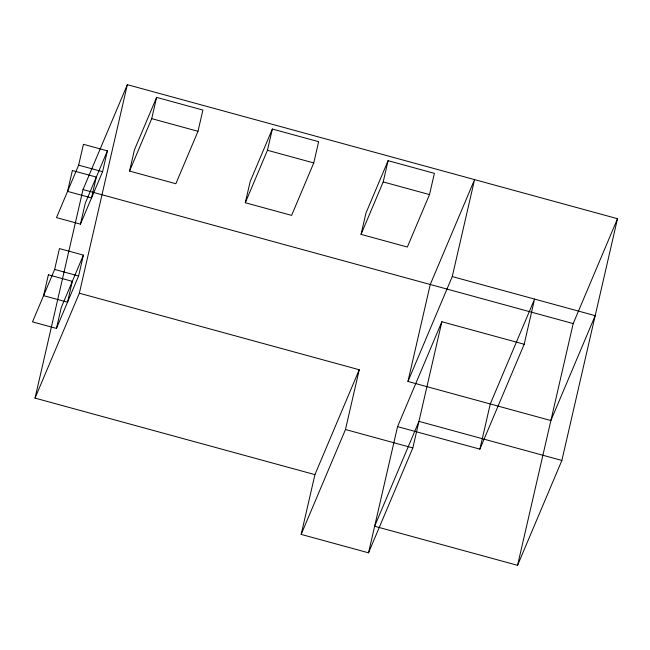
<?xml version="1.0" encoding="UTF-8"?>
<svg xmlns="http://www.w3.org/2000/svg" width="650" height="650" viewBox="0 0 650 650"><rect width="100%" height="100%" fill="white"/><g stroke="black" fill="none" stroke-linecap="round" stroke-linejoin="round"><path stroke-width="0.97" d="M54.649 269.433L59.451 248.576L83.395 255.125L78.601 275.982L56.444 328.421L32.5 321.872L54.649 269.433L78.601 275.982M78.642 165.157L83.444 144.308L107.388 150.849L102.594 171.706L80.438 224.153L56.493 217.604L78.642 165.157L102.594 171.706M35.035 398.101L79.341 293.215L359.231 369.744L314.925 474.63L35.035 398.101L83.021 189.556L127.327 84.671L617.5 218.693L561.876 460.444L517.571 565.329L374.636 526.248L418.941 421.363L561.876 460.444M56.444 328.421L61.246 307.572L83.395 255.125M80.438 224.153L85.239 203.296L107.388 150.849M79.341 293.215L127.327 84.671M129.561 171.08L134.444 149.825L156.601 97.386L202.898 110.045L198.006 131.3L175.857 183.739L129.561 171.08L151.71 118.641L156.601 97.386M245.302 202.727L250.193 181.472L272.35 129.033L318.646 141.692L313.755 162.939L291.606 215.386L245.302 202.727L267.459 150.28L272.35 129.033M361.051 234.374L365.942 213.119L388.091 160.68L434.395 173.339L429.504 194.586L407.347 247.033L361.051 234.374L383.199 181.927L388.091 160.68M368.526 552.817L397.556 426.628L479.879 449.134L490.271 403.967L534.576 299.081L524.184 344.248L441.862 321.742L412.831 447.931L368.526 552.817L301.169 534.398L314.925 474.63M301.169 534.398L345.475 429.512L359.231 369.744M407.948 381.461L430.259 284.497L474.565 179.611L452.254 276.575L407.948 381.461L550.883 420.542L595.189 315.656L452.254 276.575M517.571 565.329L573.194 323.578L617.5 218.693M397.556 426.628L441.862 321.742M479.879 449.134L524.184 344.248M151.71 118.641L198.006 131.3M267.459 150.28L313.755 162.939M383.199 181.927L429.504 194.586M83.021 189.556L573.194 323.578M345.475 429.512L412.831 447.931M48.376 274.796L43.574 295.652L67.527 302.201L72.321 281.344L48.376 274.796M72.369 170.528L67.567 191.384L91.512 197.925L96.314 177.076L72.369 170.528"/></g></svg>
